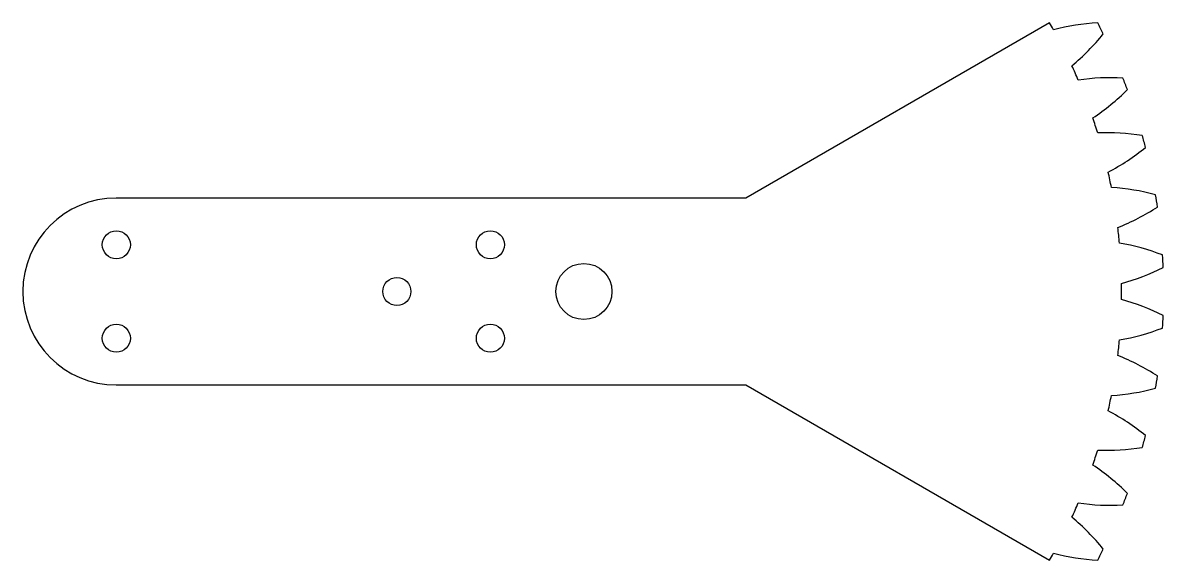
# Model space of a CAD drawing. Header units: millimetres. Extents: x -10 to 112, y -19 to 39.
import ezdxf

# ---------------------------------------------------------------- set-up
doc = ezdxf.new("R2010")
doc.units = ezdxf.units.MM

msp = doc.modelspace()

# ---------------------------------------------------------------- linework, layer by layer
msp.add_lwpolyline([(0, 20, 1), (0, 0), (67.32, 0), (99.8, -18.75, 0.003676), (100.21, -18.01, 0.049921), (104.94, -18.74, 0.005338), (105.54, -17.56, 0.049921), (102.18, -14.16, 0.007353), (102.87, -12.61, 0.049921), (107.64, -12.84, 0.005338), (108.12, -11.6, 0.049921), (104.42, -8.57, 0.007353), (104.94, -6.96, 0.049921), (109.71, -6.69, 0.005338), (110.06, -5.41, 0.049921), (106.06, -2.78, 0.007353), (106.41, -1.13, 0.049921), (111.13, -0.35, 0.005338), (111.34, 0.96, 0.049921), (107.09, 3.15, 0.007353), (107.27, 4.83, 0.049921), (111.88, 6.09, 0.005338), (111.95, 7.42, 0.049921), (107.49, 9.15, 0.007353), (107.49, 10.85, 0.049921), (111.95, 12.58, 0.005338), (111.88, 13.91, 0.049921), (107.27, 15.17, 0.007353), (107.09, 16.85, 0.049921), (111.34, 19.04, 0.005338), (111.13, 20.35, 0.049921), (106.41, 21.13, 0.007353), (106.06, 22.78, 0.049921), (110.06, 25.41, 0.005338), (109.71, 26.69, 0.049921), (104.94, 26.96, 0.007353), (104.42, 28.57, 0.049921), (108.12, 31.6, 0.005338), (107.64, 32.84, 0.049921), (102.87, 32.61, 0.007353), (102.18, 34.16, 0.049921), (105.54, 37.56, 0.005338), (104.94, 38.74, 0.049921), (100.21, 38.01, 0.003676), (99.8, 38.75), (67.32, 20)], format="xyb", close=True)
for centre, radius in [((0, 15), 1.5), ((40, 15), 1.5), ((50, 10), 3), ((30, 10), 1.5), ((0, 5), 1.5), ((40, 5), 1.5)]:
    msp.add_circle(centre, radius)

doc.saveas('drawing.dxf')
